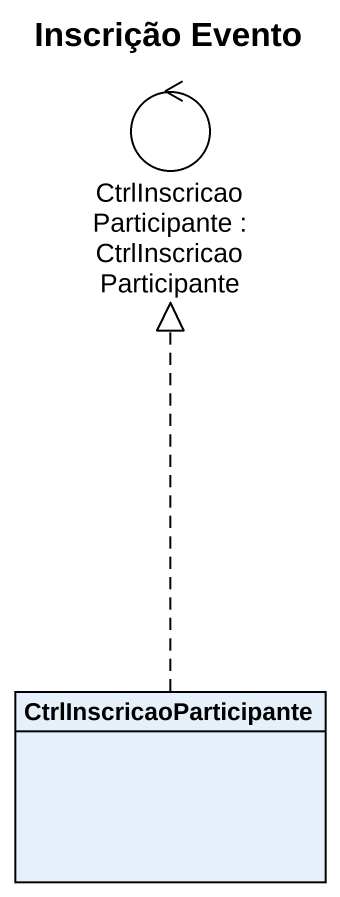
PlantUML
@startuml
title Inscrição Evento
allowmixing
hide circle
hide empty members
control "CtrlInscricaoParticipante : CtrlInscricaoParticipante" as CtrlInscricaoParticipante
class "CtrlInscricaoParticipante" as CtrlInscricaoParticipante_2
CtrlInscricaoParticipante_2 .up.|> CtrlInscricaoParticipante
@enduml
